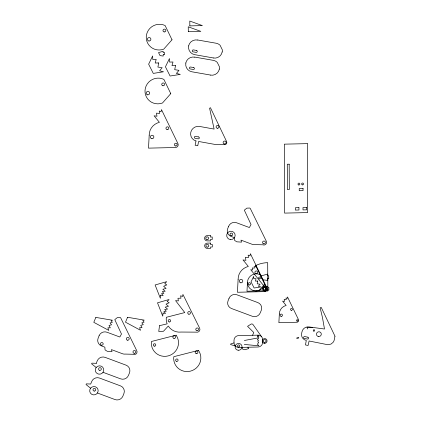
<?xml version="1.0" encoding="UTF-8"?>
<svg xmlns="http://www.w3.org/2000/svg" width="421" height="421" viewBox="0 0 421 421"><rect width="100%" height="100%" fill="white"/><g stroke="black" fill="none" stroke-linecap="round" stroke-linejoin="round"><path stroke-width="0.63" d="M247.448 282.58L246.985 291.253L256.2 290.964M264.646 290.943L267.856 290.979L267.688 262.651A28.66 28.023 -25.3 0 0 255.636 265.556L255.347 267.025L254.126 266.482L254.384 268.13L252.29 267.93L252.637 269.982L250.711 269.698L267.84 290.785M96.262 363.328L97.251 360.85A6.089 5.952 -25.3 0 1 105.118 357.355L126.068 365.165A6.089 5.952 -25.3 0 1 129.479 372.859L128.479 375.364A6.089 5.952 -25.3 0 1 120.611 378.858L103.013 372.301M252.558 335.274L253.784 332.501L247.559 326.333L250.916 324.191A1.568 1.531 -25.3 0 1 253.032 324.591L262.062 337.432A4.726 4.62 -25.3 0 1 262.672 339.647M259.099 290.406L264.635 284.159A8.736 8.541 -25.3 0 1 253.547 290.616A8.736 8.541 -25.3 0 1 248.08 279.318A8.736 8.541 -25.3 0 1 260.031 274.645M262.688 342.384A4.726 4.62 -25.3 0 1 258.005 347.009L238.749 347.441A4.726 4.62 -25.3 0 1 234.018 342.91L230.624 343.999L230.624 344.578L235.244 345.983M244.348 340.484L258.868 337.779L257.342 339.815L258.441 340.221L257.789 341.857L258.673 342.431L257.473 344.189L258.857 345.83L244.317 344.431M189.797 25.886L202.38 25.602L189.771 21.05L189.855 25.886M188.261 31.649L200.838 31.37L188.234 26.812L188.313 31.649M264.625 286.706L267.83 286.633M267.835 287.617L268.861 287.59L268.872 290.064L267.851 290.09M256.073 290.969L264.988 290.832A1.81 1.768 -25.3 0 0 266.619 288.264L255.636 265.556M312.771 327.406L306.983 327.527L307.772 328.964M96.272 363.328L91.873 363.16L91.61 363.823L96.162 367.507A4.252 4.163 -25.3 0 0 98.935 374.164A4.252 4.163 -25.3 0 0 103.429 368.364A4.252 4.163 -25.3 0 0 96.156 367.512M197.575 39.974L216.226 43.247A7.773 7.604 -25.3 0 1 220.109 45.31L222.272 49.71A7.546 7.378 -25.3 0 1 222.199 51.972M213.358 57.951L194.707 54.672A7.689 7.52 -25.3 0 1 188.661 45.921M194.749 57.088L213.4 60.366A7.773 7.604 -25.3 0 1 217.283 62.429L219.446 66.828A7.546 7.378 -25.3 0 1 219.373 69.086M210.532 75.064L191.881 71.791A7.689 7.52 -25.3 0 1 185.84 63.034M97.435 393.009L115.033 399.571A6.089 5.952 -25.3 0 0 122.906 396.077L123.9 393.572A6.089 5.952 -25.3 0 0 120.49 385.873L99.545 378.063A6.089 5.952 -25.3 0 0 91.678 381.558L90.689 384.036L86.3 383.868L86.031 384.536L90.589 388.215A4.252 4.163 -25.3 0 0 93.357 394.872A4.252 4.163 -25.3 0 0 97.851 389.078A4.252 4.163 -25.3 0 0 90.583 388.225M247.869 347.236L248.711 348.546L245.006 349.735L242.87 349.341L241.912 347.367M262.672 339.684L262.688 342.268M234.018 342.91L234.002 340.326A4.726 4.62 -25.3 0 1 238.686 335.584L257.941 335.153A4.726 4.62 -25.3 0 1 261.609 336.795M219.346 69.081A7.478 7.31 -25.3 0 1 210.521 75.117M185.777 63.024A7.567 7.399 -25.3 0 1 194.739 57.145M222.172 51.967A7.478 7.31 -25.3 0 1 213.347 58.003M188.603 45.91A7.567 7.399 -25.3 0 1 197.565 40.027M163.232 54.683L163.185 56.046L160.059 55.63L158.533 52.588L163.132 51.304L163.164 52.53L164.537 52.525L164.553 54.656L163.232 54.683M267.835 278.618L267.772 280.428L262.651 279.76L260.757 275.971L267.703 274.108L267.745 275.739L268.719 275.755L268.735 278.597L267.835 278.618M149.202 135.13L148.508 148.139L175.504 147.503A2.715 2.652 -25.3 0 0 177.957 143.656L161.48 109.597L161.048 111.791L159.217 110.986L159.606 113.449L156.465 113.149L156.986 116.233L154.091 115.801L159.401 122.337A13.104 12.814 -25.3 0 0 149.202 135.13M238.128 279.249L237.433 292.258L264.43 291.621A2.715 2.652 -25.3 0 0 266.882 287.775L250.406 253.71L249.969 255.91L248.143 255.1L248.532 257.568L245.39 257.268L245.906 260.352L243.017 259.92L248.327 266.451A13.104 12.814 -25.3 0 0 238.128 279.249M279.339 314.003L278.876 322.67L296.873 322.249A1.81 1.768 -25.3 0 0 298.51 319.686L287.522 296.973L287.233 298.442L286.012 297.9L286.275 299.547L284.18 299.347L284.528 301.399L282.602 301.115L286.138 305.467A8.736 8.541 -25.3 0 0 279.339 314.003M160.659 295.195L160.354 298.294L155.112 284.97L166.674 281.67L164.811 283.701L166.8 284.901L163.637 286.285L166.063 288.432L162.859 289.285L165.179 291.258L162.295 291.606L163.89 293.379L161.517 293.647L163.148 295.6L160.659 295.195M163.043 313.04L162.738 316.145L157.496 302.815L169.058 299.52L167.195 301.547L169.184 302.746L166.021 304.13L168.447 306.277L165.243 307.135L167.563 309.103L164.679 309.456L166.274 311.23L163.901 311.498L165.532 313.45L163.043 313.04M159.527 325.665L158.749 331.453L163.474 331.259L168.284 326.038A13.64 13.335 -25.3 0 0 181.319 332.048L196.407 332.143A2.81 2.747 -25.3 0 0 199.628 328.175L182.946 294.442L182.467 296.537L180.635 295.742L180.951 298.2L177.946 298.273L178.388 300.91L175.562 300.62L184.782 312.571L166.342 317.287A13.64 13.335 -25.3 0 0 167.158 323.844L159.527 325.665M334.969 336.19L334.248 339.894A6.141 6.005 -25.3 0 1 333.006 342.436L330.959 344.094L327.743 344.715L309.088 340.994L308.083 345.467L305.472 344.941L306.299 340.431A6.141 6.005 -25.3 0 1 301.652 333.316L302.025 331.669A6.141 6.005 -25.3 0 1 309.324 326.964L324.491 329.012L322.481 317.618L320.139 307.798L321.228 307.398L334.969 336.19M195.991 140.967L195.144 145.271L197.759 145.729L198.601 141.472L215.357 144.498A7.589 7.42 -25.3 0 0 217.704 144.556L223.777 144.535A2.194 2.147 -25.3 0 0 226.577 141.498L210.447 107.697L209.595 108.244L214.115 129.073L199.643 126.458A7.589 7.42 -25.3 0 0 190.824 132.115A7.589 7.42 -25.3 0 0 195.991 140.967M158.743 62.945L157.896 67.065L162.174 67.713L159.596 70.807L163.49 71.786L153.286 73.401L148.639 64.181L152.649 55.94L152.776 59.456L156.18 59.377L155.175 63.024L158.743 62.945M175.541 65.56L174.699 69.681L178.972 70.333L176.399 73.428L180.293 74.406L170.089 76.017L165.442 66.802L169.452 58.561L169.579 62.071L172.984 61.998L171.978 65.639L175.541 65.56M257.763 281.044L257.199 283.791L260.052 284.222L258.331 286.285L260.931 286.938L254.126 288.011L251.032 281.865L253.7 276.376L253.784 278.718L256.057 278.665L255.384 281.096L257.763 281.044M99.109 335.721L98.114 338.226A6.089 5.952 -25.3 0 0 101.524 345.92L104.871 347.172L105.055 349.883L107.281 351.298L112.007 351.603L111.418 349.609L122.469 353.729A6.089 5.952 -25.3 0 0 125.205 354.082L133.147 354.272A2.684 2.621 -25.3 0 0 136.604 350.383L120.748 317.966A1.705 1.668 -25.3 0 0 120.19 317.518L117.312 317.618L114.78 319.639L121.48 334.016L119.822 337.01L106.981 332.227A6.089 5.952 -25.3 0 0 99.109 335.721M228.661 226.24L227.661 228.745A6.089 5.952 -25.3 0 0 231.071 236.444L234.423 237.691L234.602 240.407L236.828 241.817L241.554 242.122L240.97 240.133L252.021 244.254A6.089 5.952 -25.3 0 0 254.752 244.601L262.699 244.79A2.684 2.621 -25.3 0 0 266.151 240.907L250.295 208.484A1.705 1.668 -25.3 0 0 249.737 208.042L246.859 208.137L244.333 210.158L251.027 224.54L249.369 227.535L236.528 222.746A6.089 5.952 -25.3 0 0 228.661 226.24M229.05 298.294L228.056 300.794A6.089 5.952 -25.3 0 0 231.461 308.493L252.411 316.303A6.089 5.952 -25.3 0 0 260.278 312.808L261.278 310.303A6.089 5.952 -25.3 0 0 257.868 302.604L236.918 294.795A6.089 5.952 -25.3 0 0 229.05 298.294M95.851 317.408L93.783 322.323L108.813 330.401L107.876 327.78L110.302 327.812L109.034 325.444L111.544 324.812L110.113 322.949L112.365 322.318L111.102 320.697L112.523 320.255L95.851 317.408M127.563 317.281L125.495 322.197L140.525 330.274L139.588 327.654L142.014 327.685L140.746 325.322L143.256 324.686L141.824 322.823L144.077 322.191L142.814 320.57L144.235 320.128L127.563 317.281M172.01 39.795L163.711 49.168A13.104 12.814 -25.3 0 1 146.261 36.611A13.104 12.814 -25.3 0 1 165.106 25.523L172.01 39.795M170.768 93.636L162.469 103.008A13.104 12.814 -25.3 0 1 145.019 90.452A13.104 12.814 -25.3 0 1 163.864 79.364L170.768 93.636M176.125 335.179L151.46 341.484A13.64 13.335 -25.3 0 0 168.132 355.924A13.64 13.335 -25.3 0 0 176.125 335.179M198.454 350.388L173.789 356.698A13.64 13.335 -25.3 0 0 190.46 371.138A13.64 13.335 -25.3 0 0 198.454 350.388M307.372 143.64L284.328 144.156L284.596 213.105L307.646 212.589L307.372 143.64M289.185 164.19L287.28 164.232L287.417 189.555L289.322 189.513L289.185 164.19M303.036 188.403L299.231 188.487L299.242 190.729L303.046 190.645L303.036 188.403M298.936 207.664L295.389 207.742L295.4 210.09L298.947 210.005L298.936 207.664M306.593 207.49L302.999 207.574L303.009 209.916L306.604 209.837L306.593 207.49M210.411 235.56L207.2 235.634A2.668 2.61 -25.3 0 0 204.559 238.312A2.668 2.61 -25.3 0 0 207.232 240.875L210.442 240.912L210.432 239.517L212.247 239.475L212.231 237.002L210.421 237.044L210.411 235.56M210.526 243.064L207.321 243.133A2.668 2.61 -25.3 0 0 204.674 245.817A2.668 2.61 -25.3 0 0 207.348 248.379L210.558 248.416L210.547 247.022L212.337 246.98L212.321 244.506L210.537 244.548L210.526 243.064M298.763 337.847L296.752 338.11L298.763 337.847M196.46 50.441L193.439 49.91A0.995 0.968 -25.3 0 0 192.281 50.699A0.995 0.968 -25.3 0 0 193.06 51.83L196.081 52.362A0.995 0.968 -25.3 0 0 197.239 51.572A0.995 0.968 -25.3 0 0 196.46 50.441M193.634 67.56L190.618 67.028A0.995 0.968 -25.3 0 0 189.455 67.818A0.995 0.968 -25.3 0 0 190.234 68.949L193.255 69.476A0.995 0.968 -25.3 0 0 194.413 68.686A0.995 0.968 -25.3 0 0 193.634 67.56M198.528 136.93L195.512 136.399A0.995 0.968 -25.3 0 0 194.349 137.188A0.995 0.968 -25.3 0 0 195.128 138.32L198.149 138.846A0.995 0.968 -25.3 0 0 199.307 138.056A0.995 0.968 -25.3 0 0 198.528 136.93M307.851 337.205L304.757 336.579A0.963 0.942 -25.3 0 0 303.609 337.316A0.963 0.942 -25.3 0 0 304.336 338.437L307.435 339.058A0.963 0.942 -25.3 0 0 308.577 338.321A0.963 0.942 -25.3 0 0 307.851 337.205M94.236 391.072A1.368 1.342 -25.3 0 0 95.62 389.157A1.368 1.342 -25.3 0 0 93.267 388.967A1.368 1.342 -25.3 0 0 94.236 391.072M101.671 345.236A1.368 1.342 -25.3 0 0 103.05 343.32A1.368 1.342 -25.3 0 0 100.698 343.126A1.368 1.342 -25.3 0 0 101.671 345.236M134.183 353.324A1.431 1.4 -25.3 0 0 135.751 351.409A1.431 1.4 -25.3 0 0 133.31 351.061A1.431 1.4 -25.3 0 0 134.183 353.324M99.814 370.364A1.368 1.342 -25.3 0 0 101.193 368.449A1.368 1.342 -25.3 0 0 98.84 368.254A1.368 1.342 -25.3 0 0 99.814 370.364M263.735 243.843A1.431 1.4 -25.3 0 0 265.298 241.928A1.431 1.4 -25.3 0 0 262.857 241.58A1.431 1.4 -25.3 0 0 263.735 243.843M230.345 239.554A4.252 4.163 -25.3 0 0 234.839 233.76A4.252 4.163 -25.3 0 0 227.566 232.908A4.252 4.163 -25.3 0 0 230.345 239.554M231.224 235.755A1.368 1.342 -25.3 0 0 232.602 233.839A1.368 1.342 -25.3 0 0 230.25 233.65A1.368 1.342 -25.3 0 0 231.224 235.755M238.181 350.246A3.479 3.4 -25.3 0 0 241.759 345.436A3.479 3.4 -25.3 0 0 235.797 344.857A3.479 3.4 -25.3 0 0 238.181 350.246M264.346 343.336A2.421 2.368 -25.3 0 0 266.877 340.015A2.421 2.368 -25.3 0 0 262.736 339.563A2.421 2.368 -25.3 0 0 264.346 343.336M264.425 342.362A1.431 1.4 -25.3 0 0 265.988 340.452A1.431 1.4 -25.3 0 0 263.546 340.1A1.431 1.4 -25.3 0 0 264.425 342.362M238.449 347.057A1.121 1.095 -25.3 0 0 239.649 345.541A1.121 1.095 -25.3 0 0 237.739 345.294A1.121 1.095 -25.3 0 0 238.449 347.057M257.968 336.968A0.716 0.7 -25.3 0 0 258.752 336.011A0.716 0.7 -25.3 0 0 257.531 335.837A0.716 0.7 -25.3 0 0 257.968 336.968M318.65 336.547A2.442 2.389 -25.3 0 0 321.081 333.122A2.442 2.389 -25.3 0 0 316.887 332.811A2.442 2.389 -25.3 0 0 318.65 336.547M313.861 331.132A0.716 0.7 -25.3 0 0 314.64 330.18A0.716 0.7 -25.3 0 0 313.419 330.001A0.716 0.7 -25.3 0 0 313.861 331.132M154.344 346.157A1.237 1.21 -25.3 0 0 155.686 344.494A1.237 1.21 -25.3 0 0 153.576 344.204A1.237 1.21 -25.3 0 0 154.344 346.157M174.02 338.421A1.374 1.347 -25.3 0 0 175.494 336.563A1.374 1.347 -25.3 0 0 173.147 336.263A1.374 1.347 -25.3 0 0 174.02 338.421M176.678 361.371A1.237 1.21 -25.3 0 0 178.015 359.708A1.237 1.21 -25.3 0 0 175.904 359.418A1.237 1.21 -25.3 0 0 176.678 361.371M196.349 353.635A1.374 1.347 -25.3 0 0 197.823 351.777A1.374 1.347 -25.3 0 0 195.476 351.472A1.374 1.347 -25.3 0 0 196.349 353.635M188.903 314.224A1.374 1.347 -25.3 0 0 190.376 312.366A1.374 1.347 -25.3 0 0 188.029 312.066A1.374 1.347 -25.3 0 0 188.903 314.224M169.226 321.96A1.237 1.21 -25.3 0 0 170.568 320.297A1.237 1.21 -25.3 0 0 168.453 320.007A1.237 1.21 -25.3 0 0 169.226 321.96M197.054 330.738A1.416 1.384 -25.3 0 0 198.48 328.759A1.416 1.384 -25.3 0 0 196.054 328.559A1.416 1.384 -25.3 0 0 197.054 330.738M264.477 290.08A1.405 1.374 -25.3 0 0 266.009 288.201A1.405 1.374 -25.3 0 0 263.62 287.859A1.405 1.374 -25.3 0 0 264.477 290.08M256.068 273.734A1.431 1.4 -25.3 0 0 257.631 271.824A1.431 1.4 -25.3 0 0 255.194 271.471A1.431 1.4 -25.3 0 0 256.068 273.734M240.865 282.817A1.758 1.716 -25.3 0 0 242.638 280.365A1.758 1.716 -25.3 0 0 239.623 280.118A1.758 1.716 -25.3 0 0 240.865 282.817M207.106 247.148A1.431 1.4 -25.3 0 0 208.669 245.232A1.431 1.4 -25.3 0 0 206.227 244.885A1.431 1.4 -25.3 0 0 207.106 247.148M298.826 184.972A0.947 0.926 -25.3 0 0 299.784 183.645A0.947 0.926 -25.3 0 0 298.157 183.514A0.947 0.926 -25.3 0 0 298.826 184.972M302.488 184.887A0.947 0.926 -25.3 0 0 303.441 183.561A0.947 0.926 -25.3 0 0 301.815 183.43A0.947 0.926 -25.3 0 0 302.488 184.887M264.293 290.922A2.158 2.11 -25.3 0 0 266.646 288.038A2.158 2.11 -25.3 0 0 262.972 287.511A2.158 2.11 -25.3 0 0 264.293 290.922M264.409 290.216A1.431 1.4 -25.3 0 0 265.972 288.301A1.431 1.4 -25.3 0 0 263.53 287.953A1.431 1.4 -25.3 0 0 264.409 290.216M259.41 278.907A0.958 0.937 -25.3 0 0 260.452 277.628A0.958 0.937 -25.3 0 0 258.826 277.397A0.958 0.937 -25.3 0 0 259.41 278.907M249.274 284.959A1.168 1.142 -25.3 0 0 250.458 283.328A1.168 1.142 -25.3 0 0 248.448 283.159A1.168 1.142 -25.3 0 0 249.274 284.959M148.976 41A1.758 1.716 -25.3 0 0 150.744 38.548A1.758 1.716 -25.3 0 0 147.729 38.3A1.758 1.716 -25.3 0 0 148.976 41M164.179 31.917A1.431 1.4 -25.3 0 0 165.742 30.002A1.431 1.4 -25.3 0 0 163.301 29.654A1.431 1.4 -25.3 0 0 164.179 31.917M162.938 85.758A1.431 1.4 -25.3 0 0 164.5 83.842A1.431 1.4 -25.3 0 0 162.059 83.495A1.431 1.4 -25.3 0 0 162.938 85.758M147.734 94.841A1.758 1.716 -25.3 0 0 149.502 92.388A1.758 1.716 -25.3 0 0 146.492 92.141A1.758 1.716 -25.3 0 0 147.734 94.841M206.979 239.66A1.431 1.4 -25.3 0 0 208.542 237.744A1.431 1.4 -25.3 0 0 206.101 237.397A1.431 1.4 -25.3 0 0 206.979 239.66M297.131 321.107A0.716 0.7 -25.3 0 0 297.915 320.149A0.716 0.7 -25.3 0 0 296.694 319.976A0.716 0.7 -25.3 0 0 297.131 321.107M281.165 316.382A1.168 1.142 -25.3 0 0 282.344 314.745A1.168 1.142 -25.3 0 0 280.333 314.582A1.168 1.142 -25.3 0 0 281.165 316.382M291.3 310.324A0.958 0.937 -25.3 0 0 292.342 309.051A0.958 0.937 -25.3 0 0 290.716 308.814A0.958 0.937 -25.3 0 0 291.3 310.324M151.944 138.704A1.758 1.716 -25.3 0 0 153.712 136.246A1.758 1.716 -25.3 0 0 150.697 135.999A1.758 1.716 -25.3 0 0 151.944 138.704M167.142 129.621A1.431 1.4 -25.3 0 0 168.705 127.705A1.431 1.4 -25.3 0 0 166.269 127.358A1.431 1.4 -25.3 0 0 167.142 129.621M175.552 145.961A1.405 1.374 -25.3 0 0 177.083 144.087A1.405 1.374 -25.3 0 0 174.694 143.745A1.405 1.374 -25.3 0 0 175.552 145.961M224.44 144.019A1.516 1.484 -25.3 0 0 226.04 141.951A1.516 1.484 -25.3 0 0 223.446 141.645A1.516 1.484 -25.3 0 0 224.44 144.019M217.289 128.263A1.431 1.4 -25.3 0 0 218.852 126.347A1.431 1.4 -25.3 0 0 216.41 126A1.431 1.4 -25.3 0 0 217.289 128.263M127.531 340.21A1.431 1.4 -25.3 0 0 129.1 338.295A1.431 1.4 -25.3 0 0 126.658 337.942A1.431 1.4 -25.3 0 0 127.531 340.21"/></g></svg>
